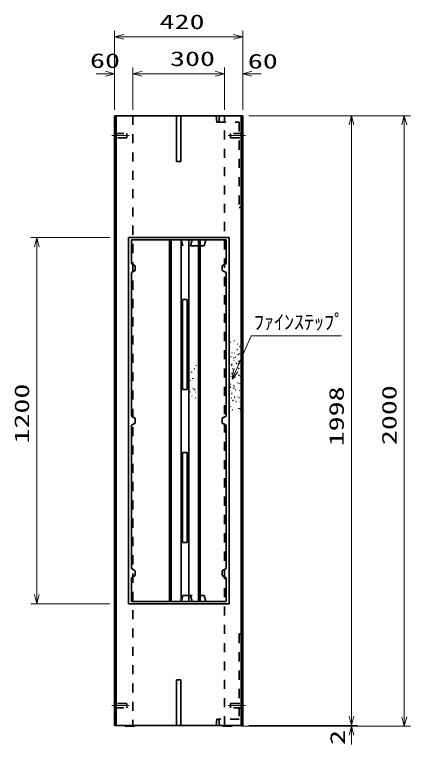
# Model space of a CAD drawing. Units: millimetres on the paper. Extents: x 20 to 861, y 20 to 614.
# Drawn here: x 283.8 to 348.6, y 325.8 to 445.4 of the extents above; entities that cross this region are included whole.
import ezdxf
from ezdxf.enums import TextEntityAlignment as Align

# ---------------------------------------------------------------- set-up
doc = ezdxf.new("R2010")
doc.units = ezdxf.units.MM
doc.linetypes.add('CHAIN', pattern=[18.5, 12, -1.5, 3.5, -1.5])
doc.linetypes.add('USER1', pattern=[3, 1.5, -1.5])
for name, color, linetype, lineweight in [('D-BMK（構造物基準線）', 2, 'CHAIN', 18), ('D-STR-DIM（寸法）', 7, 'Continuous', 13), ('D-STR-HTXT（旗上げ）', 7, 'Continuous', 13), ('D-STR（構造物）', 1, 'Continuous', 35)]:
    doc.layers.add(name, color=color, linetype=linetype, lineweight=lineweight)
doc.styles.add('ＭＳ ゴシック', font='')
doc.styles.get('ＭＳ ゴシック').set_extended_font_data('MS Gothic')

# ---------------------------------------------------------------- blocks, each defined once
blk = doc.blocks.new('_Open30@@SfigorgFlag@@4')
at = {"color": 7, "linetype": 'Continuous', "lineweight": 13}
for p, q in [((-1, 0.2679), (0, 0)), ((0, 0), (-1, -0.2679)), ((0, 0), (-1, 0))]:
    blk.add_line(p, q, dxfattribs=at)

msp = doc.modelspace()

# ---------------------------------------------------------------- linework, layer by layer
at = {"layer": 'D-BMK（構造物基準線）'}
for p, q in [((299.704, 425.556), (302.553, 425.556)), ((299.704, 425.556), (302.553, 425.556)), ((318.779, 425.556), (321.628, 425.556)), ((318.779, 425.556), (321.628, 425.556)), ((299.704, 332.156), (302.553, 332.156)), ((299.704, 332.156), (302.553, 332.156)), ((321.628, 332.156), (318.779, 332.156)), ((321.628, 332.156), (318.779, 332.156))]:
    msp.add_line(p, q, dxfattribs=at)
at = {"layer": 'D-STR-DIM（寸法）'}
for p, q in [((300.166, 436.703), (300.166, 442.753)), ((300.166, 436.703), (300.166, 442.753)), ((321.166, 436.733), (321.166, 442.753)), ((321.166, 436.733), (321.166, 442.753)), ((301.666, 441.753), (319.666, 441.753)), ((301.666, 441.753), (319.666, 441.753)), ((300.166, 429.806), (300.166, 436.703)), ((300.166, 429.806), (300.166, 436.703)), ((303.166, 429.806), (303.166, 436.703)), ((303.166, 429.858), (303.166, 436.703)), ((303.166, 429.858), (303.166, 436.703)), ((318.166, 429.806), (318.166, 436.703)), ((318.166, 429.806), (318.166, 436.703)), ((318.166, 429.806), (318.166, 436.703)), ((321.166, 429.776), (321.166, 436.703)), ((321.166, 429.776), (321.166, 436.703)), ((298.666, 435.703), (297.166, 435.703)), ((298.666, 435.703), (297.166, 435.703)), ((304.666, 435.703), (316.666, 435.703)), ((304.666, 435.703), (306.166, 435.703)), ((304.666, 435.703), (306.166, 435.703)), ((316.666, 435.703), (315.166, 435.703)), ((316.666, 435.703), (315.166, 435.703)), ((322.666, 435.703), (324.166, 435.703)), ((322.666, 435.703), (324.166, 435.703)), ((322.166, 428.806), (339.954, 428.806)), ((322.166, 428.806), (339.954, 428.806)), ((338.517, 428.806), (348.594, 428.806)), ((338.517, 428.806), (348.594, 428.806)), ((338.954, 330.406), (338.954, 427.306)), ((338.954, 330.406), (338.954, 427.306)), ((347.594, 330.306), (347.594, 427.306)), ((347.594, 330.306), (347.594, 427.306)), ((299.416, 408.856), (286.452, 408.856)), ((299.416, 408.856), (286.452, 408.856)), ((287.452, 350.356), (287.452, 407.356)), ((287.452, 350.356), (287.452, 407.356)), ((299.416, 348.856), (286.452, 348.856)), ((299.416, 348.856), (286.452, 348.856)), ((338.954, 330.406), (338.954, 331.906)), ((338.954, 330.406), (338.954, 331.906)), ((322.166, 328.906), (339.954, 328.906)), ((322.166, 328.906), (339.954, 328.906)), ((322.166, 328.906), (339.954, 328.906)), ((322.166, 328.906), (339.954, 328.906)), ((320.916, 328.806), (339.954, 328.806)), ((320.916, 328.806), (339.954, 328.806)), ((337.517, 328.806), (348.594, 328.806)), ((337.517, 328.806), (348.594, 328.806)), ((338.954, 327.306), (338.954, 325.806)), ((338.954, 327.306), (338.954, 325.806))]:
    msp.add_line(p, q, dxfattribs=at)
at = {"layer": 'D-STR-HTXT（旗上げ）'}
for p, q in [((322.509, 392.765), (320.009, 387.014)), ((322.509, 392.765), (320.009, 387.014)), ((337.338, 392.765), (322.509, 392.765)), ((337.338, 392.765), (322.509, 392.765))]:
    msp.add_line(p, q, dxfattribs=at)
at = {"layer": 'D-STR（構造物）'}
for p, q in [((321.166, 428.806), (300.166, 428.806)), ((300.166, 428.806), (300.166, 328.906)), ((321.166, 428.806), (300.166, 428.806)), ((300.166, 428.806), (300.166, 328.906)), ((300.416, 328.906), (300.416, 428.806)), ((300.416, 328.906), (300.416, 428.806)), ((310.291, 428.806), (310.291, 421.306)), ((310.291, 428.806), (310.291, 421.306)), ((311.041, 421.306), (311.041, 428.806)), ((311.041, 421.306), (311.041, 428.806)), ((320.916, 428.806), (320.916, 328.906)), ((320.916, 428.806), (320.916, 328.906)), ((321.166, 328.906), (321.166, 428.806)), ((321.166, 328.906), (321.166, 428.806)), ((310.291, 421.306), (311.041, 421.306)), ((310.291, 421.306), (311.041, 421.306)), ((318.936, 408.856), (302.436, 408.856)), ((302.436, 408.856), (302.436, 348.856)), ((314.309, 408.481), (302.936, 408.481)), ((302.936, 408.481), (302.936, 404.609)), ((309.191, 408.481), (309.191, 349.231)), ((309.441, 408.481), (309.441, 349.231)), ((311.061, 408.481), (311.061, 349.231)), ((312.311, 408.481), (312.311, 349.231)), ((313.93, 408.481), (313.93, 349.231)), ((314.059, 408.481), (314.1, 407.481)), ((315.089, 408.481), (314.059, 408.481)), ((314.18, 408.481), (314.18, 349.231)), ((314.838, 407.481), (315.089, 408.481)), ((318.436, 408.481), (315.089, 408.481)), ((318.436, 404.609), (318.436, 408.481)), ((318.936, 348.856), (318.936, 408.856)), ((314.1, 407.481), (314.838, 407.481)), ((302.936, 404.609), (303.565, 404.245)), ((303.565, 404.245), (303.565, 403.472)), ((318.436, 404.609), (317.807, 404.245)), ((317.807, 404.245), (317.807, 403.472)), ((303.565, 403.472), (302.936, 403.109)), ((302.936, 403.109), (302.936, 379.606)), ((317.807, 403.472), (318.436, 403.109)), ((318.436, 379.606), (318.436, 403.109)), ((312.061, 398.731), (311.311, 398.731)), ((311.311, 398.731), (311.311, 383.981)), ((312.061, 383.981), (312.061, 398.731)), ((319.068, 391.708), (319.14, 391.689)), ((319.693, 391.884), (319.751, 391.932)), ((319.751, 391.932), (319.799, 391.874)), ((320.269, 391.378), (320.344, 391.378)), ((320.616, 390.993), (320.669, 391.046)), ((320.669, 391.046), (320.723, 390.993)), ((318.954, 390.854), (319.007, 390.801)), ((319.007, 390.801), (319.06, 390.854)), ((319.434, 389.981), (319.36, 389.994)), ((319.773, 389.91), (319.798, 389.981)), ((320.253, 390.445), (320.18, 390.426)), ((320.233, 390.518), (320.253, 390.445)), ((320.564, 389.808), (320.626, 389.851)), ((320.626, 389.851), (320.669, 389.789)), ((319.217, 389.308), (319.156, 389.265)), ((319.217, 389.308), (319.26, 389.247)), ((319.651, 389.132), (319.712, 389.175)), ((319.76, 388.704), (319.685, 388.711)), ((319.712, 389.175), (319.755, 389.113)), ((319.981, 389.235), (320.049, 389.266)), ((320.37, 389.608), (320.383, 389.682)), ((320.383, 389.682), (320.457, 389.669)), ((313.532, 387.88), (313.551, 387.953)), ((314.004, 388.463), (313.951, 388.516)), ((313.98, 387.756), (314.045, 387.793)), ((314.004, 388.463), (314.057, 388.516)), ((319.328, 387.895), (319.403, 387.895)), ((319.347, 388.066), (319.334, 388.139)), ((320.103, 388.288), (320.055, 388.346)), ((320.214, 388.231), (320.153, 388.188)), ((320.257, 388.169), (320.214, 388.231)), ((320.506, 388.178), (320.432, 388.191)), ((320.493, 388.104), (320.506, 388.178)), ((320.497, 388.556), (320.534, 388.621)), ((320.534, 388.621), (320.599, 388.584)), ((312.744, 386.758), (312.751, 386.833)), ((313.223, 387.373), (313.297, 387.38)), ((313.998, 386.666), (314.03, 386.598)), ((319.341, 386.558), (319.414, 386.577)), ((319.414, 386.577), (319.394, 386.649)), ((319.572, 387.373), (319.499, 387.354)), ((319.734, 387.336), (319.796, 387.293)), ((319.796, 387.293), (319.753, 387.232)), ((320.415, 387.381), (320.489, 387.394)), ((320.545, 386.326), (320.471, 386.313)), ((320.489, 387.394), (320.502, 387.32)), ((320.558, 386.252), (320.545, 386.326)), ((312.594, 385.421), (312.541, 385.474)), ((312.962, 385.722), (312.994, 385.79)), ((319.178, 386.177), (319.14, 386.112)), ((319.6, 385.82), (319.587, 385.747)), ((319.855, 386.01), (319.793, 385.967)), ((319.855, 386.01), (319.898, 385.949)), ((320.295, 385.023), (320.357, 385.066)), ((320.357, 385.066), (320.4, 385.004)), ((320.787, 386.155), (320.726, 386.198)), ((320.744, 386.094), (320.787, 386.155)), ((311.311, 383.981), (312.061, 383.981)), ((313.055, 384.059), (313.036, 384.131)), ((313.239, 383.971), (313.174, 383.934)), ((313.239, 383.971), (313.276, 383.906)), ((319.181, 384.353), (319.106, 384.359)), ((319.168, 384.767), (319.225, 384.815)), ((319.225, 384.815), (319.177, 384.873)), ((319.714, 384.209), (319.642, 384.189)), ((319.735, 384.582), (319.662, 384.602)), ((319.734, 384.136), (319.714, 384.209)), ((319.715, 384.51), (319.735, 384.582)), ((319.901, 383.851), (319.958, 383.899)), ((319.958, 383.899), (319.91, 383.957)), ((320.648, 385.014), (320.635, 384.94)), ((312.601, 383.594), (312.575, 383.524)), ((312.82, 382.948), (312.852, 382.88)), ((313.363, 383.502), (313.416, 383.555)), ((313.979, 383.01), (313.999, 383.083)), ((319.329, 383.306), (319.404, 383.306)), ((319.841, 382.698), (319.768, 382.718)), ((319.841, 382.698), (319.821, 382.626)), ((320.425, 382.696), (320.431, 382.771)), ((320.654, 383.817), (320.647, 383.742)), ((313.343, 382.524), (313.4, 382.572)), ((313.4, 382.572), (313.449, 382.514)), ((319.388, 382.527), (319.32, 382.559)), ((319.496, 382.17), (319.57, 382.163)), ((319.57, 382.163), (319.564, 382.089)), ((320.064, 382.015), (320.007, 381.967)), ((320.016, 382.073), (320.064, 382.015)), ((320.621, 382.543), (320.573, 382.601)), ((320.754, 381.858), (320.76, 381.933)), ((319.125, 381.15), (319.178, 381.097)), ((319.426, 380.675), (319.494, 380.643)), ((319.494, 380.643), (319.463, 380.575)), ((320.531, 380.812), (320.538, 380.887)), ((320.67, 380.611), (320.727, 380.659)), ((320.727, 380.659), (320.679, 380.717)), ((302.936, 379.606), (303.565, 379.243)), ((302.936, 379.606), (303.565, 379.243)), ((303.565, 379.243), (303.565, 378.469)), ((303.565, 379.243), (303.565, 378.469)), ((318.436, 379.606), (317.807, 379.243)), ((317.807, 379.243), (317.807, 378.469)), ((303.565, 378.469), (302.936, 378.106)), ((302.936, 378.106), (302.936, 354.603)), ((317.807, 378.469), (318.436, 378.106)), ((318.436, 354.603), (318.436, 378.106)), ((312.061, 373.631), (311.311, 373.631)), ((311.311, 373.631), (311.311, 358.881)), ((312.061, 358.881), (312.061, 373.631)), ((311.311, 358.881), (312.061, 358.881)), ((303.565, 354.24), (302.936, 354.603)), ((303.565, 353.466), (303.565, 354.24)), ((318.436, 354.603), (317.807, 354.24)), ((317.807, 354.24), (317.807, 353.466)), ((302.936, 353.103), (303.565, 353.466)), ((302.936, 353.103), (302.936, 349.231)), ((317.807, 353.466), (318.436, 353.103)), ((318.436, 349.231), (318.436, 353.103)), ((302.936, 349.231), (314.309, 349.231)), ((314.1, 350.231), (314.059, 349.231)), ((314.059, 349.231), (315.089, 349.231)), ((314.838, 350.231), (314.1, 350.231)), ((315.089, 349.231), (314.838, 350.231)), ((315.089, 349.231), (318.436, 349.231)), ((302.436, 348.856), (318.936, 348.856)), ((310.291, 336.406), (310.291, 328.906)), ((310.291, 336.406), (311.041, 336.406)), ((310.291, 336.406), (310.291, 328.906)), ((310.291, 336.406), (311.041, 336.406)), ((311.041, 336.406), (311.041, 328.906)), ((311.041, 336.406), (311.041, 328.906)), ((300.166, 328.906), (321.166, 328.906)), ((300.166, 328.906), (321.166, 328.906)), ((301.916, 328.806), (301.816, 328.906)), ((301.916, 328.806), (301.816, 328.906)), ((303.416, 328.806), (303.516, 328.906)), ((303.416, 328.806), (303.516, 328.906)), ((317.916, 328.806), (317.816, 328.906)), ((317.916, 328.806), (317.816, 328.906)), ((319.416, 328.806), (319.516, 328.906)), ((319.416, 328.806), (319.516, 328.906)), ((303.416, 328.806), (301.916, 328.806)), ((303.416, 328.806), (301.916, 328.806)), ((319.416, 328.806), (317.916, 328.806)), ((319.416, 328.806), (317.916, 328.806))]:
    msp.add_line(p, q, dxfattribs=at)
at = {"layer": 'D-STR（構造物）', "linetype": 'USER1'}
for p, q in [((303.166, 428.806), (303.166, 328.906)), ((303.166, 428.806), (303.166, 328.906)), ((316.807, 428.806), (316.888, 427.756)), ((316.807, 428.806), (316.888, 427.756)), ((317.328, 428.806), (317.254, 427.756)), ((317.328, 428.806), (317.254, 427.756)), ((318.166, 328.906), (318.166, 428.806)), ((318.166, 328.906), (318.166, 428.806)), ((316.888, 427.756), (320.584, 427.756)), ((316.888, 427.756), (320.584, 427.756)), ((320.584, 427.756), (320.584, 413.806)), ((320.584, 427.756), (320.584, 413.806)), ((300.166, 425.906), (302.166, 425.906)), ((300.166, 425.906), (302.166, 425.906)), ((302.166, 425.906), (302.166, 425.206)), ((302.166, 425.906), (302.166, 425.206)), ((321.166, 425.906), (319.166, 425.906)), ((319.166, 425.906), (319.166, 425.206)), ((321.166, 425.906), (319.166, 425.906)), ((319.166, 425.906), (319.166, 425.206)), ((302.166, 425.206), (300.166, 425.206)), ((302.166, 425.206), (300.166, 425.206)), ((319.166, 425.206), (321.166, 425.206)), ((319.166, 425.206), (321.166, 425.206)), ((320.584, 413.806), (321.159, 413.806)), ((320.584, 413.806), (321.159, 413.806)), ((311.369, 407.481), (311.101, 408.482)), ((312.606, 407.481), (312.855, 408.481)), ((314.1, 407.481), (311.369, 407.481)), ((311.101, 349.23), (311.369, 350.231)), ((311.369, 350.231), (314.1, 350.231)), ((312.855, 349.231), (312.606, 350.231)), ((320.591, 343.906), (320.591, 329.956)), ((320.591, 343.906), (321.166, 343.906)), ((320.591, 343.906), (320.591, 329.956)), ((320.591, 343.906), (321.166, 343.906)), ((302.166, 332.506), (300.166, 332.506)), ((302.166, 332.506), (300.166, 332.506)), ((302.166, 331.806), (302.166, 332.506)), ((302.166, 331.806), (302.166, 332.506)), ((319.166, 332.506), (321.166, 332.506)), ((319.166, 331.806), (319.166, 332.506)), ((319.166, 332.506), (321.166, 332.506)), ((319.166, 331.806), (319.166, 332.506)), ((300.166, 331.806), (302.166, 331.806)), ((300.166, 331.806), (302.166, 331.806)), ((321.166, 331.806), (319.166, 331.806)), ((321.166, 331.806), (319.166, 331.806)), ((316.895, 329.956), (316.814, 328.906)), ((316.895, 329.956), (316.814, 328.906)), ((320.591, 329.956), (316.895, 329.956)), ((320.591, 329.956), (316.895, 329.956)), ((317.335, 328.906), (317.261, 329.956)), ((317.335, 328.906), (317.261, 329.956))]:
    msp.add_line(p, q, dxfattribs=at)

# ---------------------------------------------------------------- block references
at = {"layer": 'D-STR-DIM（寸法）', "xscale": 1.5, "yscale": 1.5}
for p, rotation in [((300.166, 441.753), 180), ((300.166, 441.753), 180), ((303.166, 435.703), 180), ((303.166, 435.703), 180), ((303.166, 435.703), 180), ((321.166, 435.703), 180), ((321.166, 435.703), 180), ((338.954, 428.806), 90), ((338.954, 428.806), 90), ((347.594, 428.806), 90), ((347.594, 428.806), 90), ((287.452, 408.856), 90), ((287.452, 408.856), 90), ((287.452, 348.856), 270), ((287.452, 348.856), 270), ((338.954, 328.906), 270), ((338.954, 328.906), 270), ((338.954, 328.906), 270), ((338.954, 328.906), 270), ((347.594, 328.806), 270), ((347.594, 328.806), 270), ((338.954, 328.806), 90), ((338.954, 328.806), 90)]:
    msp.add_blockref('_Open30@@SfigorgFlag@@4', p, dxfattribs=dict(at, rotation=rotation))
for p in [(321.166, 441.753), (321.166, 441.753), (300.166, 435.703), (300.166, 435.703), (318.166, 435.703), (318.166, 435.703), (318.166, 435.703)]:
    msp.add_blockref('_Open30@@SfigorgFlag@@4', p, dxfattribs=at)
at = {"layer": 'D-STR-HTXT（旗上げ）', "xscale": 1.5, "yscale": 1.5, "rotation": 246.50838}
msp.add_blockref('_Open30@@SfigorgFlag@@4', (319.411, 385.638), dxfattribs=at)
msp.add_blockref('_Open30@@SfigorgFlag@@4', (319.411, 385.638), dxfattribs=at)

# ---------------------------------------------------------------- texts
at = {"layer": 'D-STR-DIM（寸法）', "style": 'ＭＳ ゴシック', "width": 1.5}
for s, p in [('420', (307.541, 442.29)), ('420', (307.541, 442.29)), ('60', (296.151, 435.921)), ('60', (296.151, 435.921)), ('300', (309.249, 436.24)), ('60', (321.985, 435.826)), ('60', (321.985, 435.826))]:
    msp.add_text(s, height=2.405, dxfattribs=at).set_placement(p, align=Align.BOTTOM_LEFT)
for s, p in [('1200', (286.915, 375.106)), ('1200', (286.915, 375.106)), ('1998', (338.417, 374.648)), ('1998', (338.417, 374.648)), ('2000', (347.057, 374.848)), ('2000', (347.057, 374.848)), ('2', (338.592, 325.718)), ('2', (338.592, 325.718))]:
    msp.add_text(s, height=2.405, rotation=90, dxfattribs=at).set_placement(p, align=Align.BOTTOM_LEFT)
at = {"layer": 'D-STR-HTXT（旗上げ）', "style": 'ＭＳ ゴシック'}
msp.add_text('ﾌｧｲﾝｽﾃｯﾌﾟ', height=2.405, dxfattribs=at).set_placement((322.988, 393.09), align=Align.BOTTOM_LEFT)
msp.add_text('ﾌｧｲﾝｽﾃｯﾌﾟ', height=2.405, dxfattribs=at).set_placement((322.988, 393.09), align=Align.BOTTOM_LEFT)

doc.saveas('drawing.dxf')
